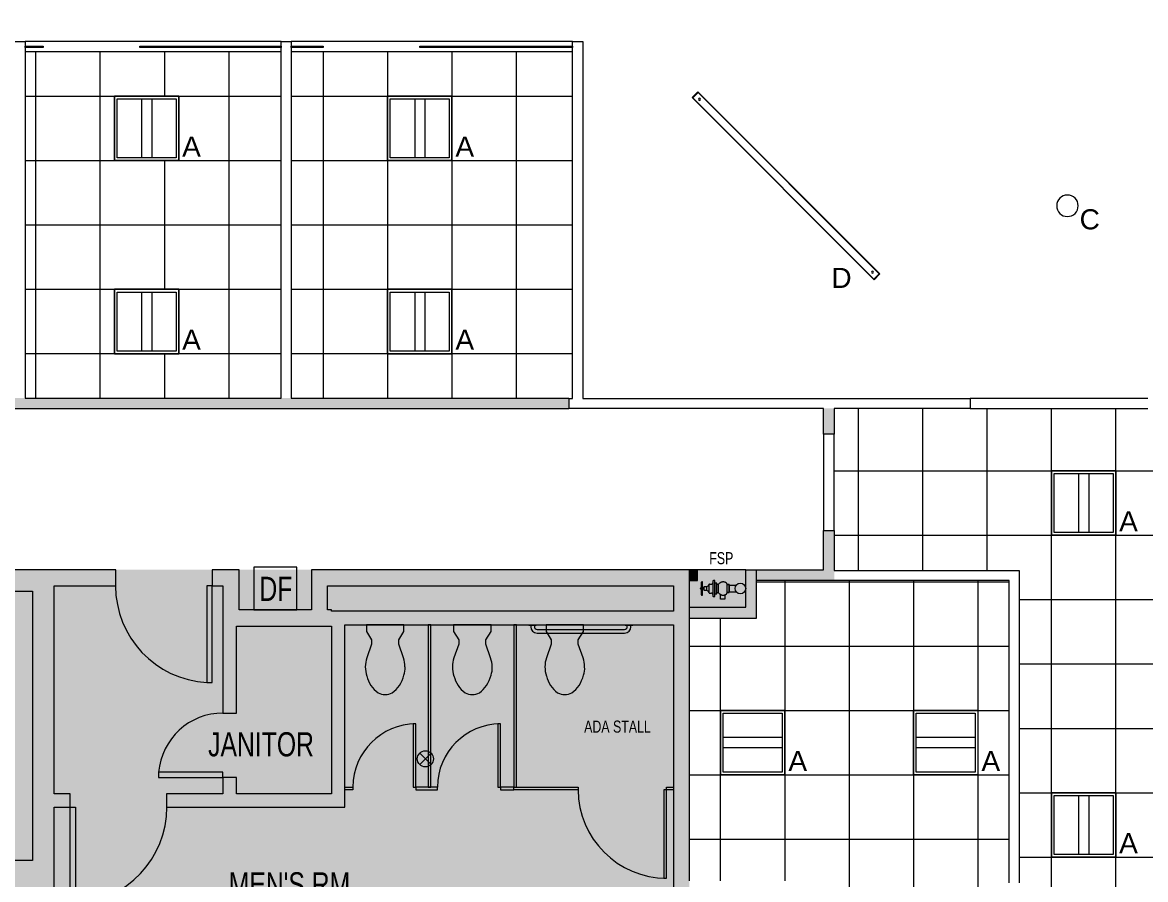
# Model space of a CAD drawing. Header units: inches. Extents: x -1101 to 2979, y -461 to 1753.
# Drawn here: x 410.6 to 829.5, y 1081 to 1400.5 of the extents above; entities that cross this region are included whole.
import ezdxf

# ---------------------------------------------------------------- set-up
doc = ezdxf.new("R2010")
doc.units = ezdxf.units.IN
doc.header["$MEASUREMENT"] = 0
for name, color, linetype, lineweight in [('820 1st St NE_04_Clean_dwg _2_', 8, 'Continuous', 9), ('A-CLNG', 13, 'Continuous', 9), ('A-CLNG-PATT', 13, 'Continuous', 9), ('A-DETL-GENF', 92, 'Continuous', 9), ('A-GLAZ-CURT', 52, 'Continuous', 9), ('A-WALL', 113, 'Continuous', 13), ('A-WALL-PATT', 111, 'Continuous', 13), ('E-LITE-EQPM', 33, 'Continuous', 9), ('E-LITE-EQPM-IDEN', 33, 'Continuous', 9), ('I-WALL', 2, 'Continuous', 13), ('IRF-ANNO-TEXT', 250, 'Continuous', 9), ('IRF-DOOR', 250, 'Continuous', 9), ('IRF-ENG-PLUMBING-FIXTURE', 250, 'Continuous', 9), ('IRF-WALL-FULL-HT', 250, 'Continuous', 9), ('IRF-WALL-FULL-HT-HATCH', 250, 'Continuous', 9), ('IRF-WALL-PART-HT', 250, 'Continuous', 9)]:
    doc.layers.add(name, color=color, linetype=linetype, lineweight=lineweight)
doc.styles.add('Arial', font='arial.ttf', dxfattribs={"height": 7.5})
doc.styles.add('Swis721 LtCn BT', font='swisscl.ttf', dxfattribs={"height": 9})
doc.styles.add('Swis721 LtCn BT_1', font='swisscl.ttf', dxfattribs={"height": 4.5})

# ---------------------------------------------------------------- blocks, each defined once
blk = doc.blocks.new('820 1st St NE_04_Clean_dwg_I_PLUMB_WC_FLUSH - WALL_P-2559324-Reflected Ceiling Plan')
at = {"layer": 'IRF-ENG-PLUMBING-FIXTURE', "flags": 128}
blk.add_lwpolyline([(13.32, 6.84), (8.19, 5.04), (6.59, 5.04), (3.5, 7), (1, 7), (1, -7), (3.5, -7), (6.59, -5.04), (8.19, -5.04), (13.32, -6.84)], dxfattribs=at)
at = {"layer": 'IRF-ENG-PLUMBING-FIXTURE'}
for centre, radius, start, end in [((16.72, -3.12), 10.52, 90, 108.8354), ((17.24, -0.62), 8.05, 71.1646, 93.7754), ((16.16, -6.53), 14.01, 57.6462, 74.7553), ((17.24, -3.98), 11.29, 36.0611, 55.3641), ((21.07, 0), 5.93, 0, 26.7012), ((21.07, 0), 5.93, 333.2988, 360), ((17.24, 3.98), 11.29, 304.6359, 323.9389), ((16.72, 3.12), 10.52, 251.1646, 270), ((16.72, 3.12), 10.52, 270, 288.8354), ((16.7, 5.91), 13.2, 284.9626, 301.7838)]:
    blk.add_arc(centre, radius, start, end, dxfattribs=at)
blk = doc.blocks.new('820 1st St NE_04_Clean_dwg__U117-2559325-Reflected Ceiling Plan')
blk.add_blockref('820 1st St NE_04_Clean_dwg_I_PLUMB_WC_FLUSH - WALL_P-2559324-Reflected Ceiling Plan', (0, 0))
blk = doc.blocks.new('820 1st St NE_04_Clean_dwg_grab bar 3-2559327-Reflected Ceiling Plan')
at = {"layer": 'IRF-ENG-PLUMBING-FIXTURE'}
for p, q in [((0.75, 36.6875), (0.25, 36.6875)), ((0.75, 35.3125), (0.25, 35.3125)), ((1.75, 1.6875), (1.75, 34.3125)), ((3.125, 1.6875), (3.125, 34.3125)), ((0.25, 0.6875), (0.75, 0.6875)), ((0.25, -0.6875), (0.75, -0.6875))]:
    blk.add_line(p, q, dxfattribs=at)
at = {"layer": 'IRF-ENG-PLUMBING-FIXTURE', "flags": 128}
for points in [[(0, 34.5625), (0, 37.4375), (0.25, 37.4375), (0.25, 34.5625)], [(0, -1.375), (0, 1.375), (0.25, 1.375), (0.25, -1.375)]]:
    blk.add_lwpolyline(points, close=True, dxfattribs=at)
at = {"layer": 'IRF-ENG-PLUMBING-FIXTURE'}
for centre, radius, start, end in [((0.75, 34.3125), 2.375, 360, 90), ((0.75, 34.3125), 1, 360, 90), ((0.75, 1.6875), 1, 270, 0), ((0.75, 1.6875), 2.375, 270, 0)]:
    blk.add_arc(centre, radius, start, end, dxfattribs=at)
blk = doc.blocks.new('820 1st St NE_04_Clean_dwg_fire department standpipe - 1-2559323-Reflected Ceiling Plan')
at = {"layer": 'IRF-ENG-PLUMBING-FIXTURE'}
for p, q in [((-14.61, 2.25), (-14.61, -2.25)), ((-13.61, 0.25), (-14.11, 0.25)), ((-13.61, 0.3), (-13.61, -0.3)), ((-12.55, -0.77), (-12.55, 0.77)), ((-12.55, -0.3), (-12.55, 0.3)), ((-11.74, 1.44), (-11.74, -1.44)), ((-11.49, 1.69), (-10.75, 1.69)), ((-10.33, 2.69), (-10.33, -2.69)), ((-8.15, -1.62), (-8.15, 1.62)), ((-4.18, 1.25), (-1.56, 1.25)), ((-13.61, -0.25), (-14.11, -0.25)), ((-11.49, -1.69), (-10.75, -1.69)), ((-4.18, -1.25), (-1.56, -1.25))]:
    blk.add_line(p, q, dxfattribs=at)
at = {"layer": 'IRF-ENG-PLUMBING-FIXTURE', "flags": 128}
for points in [[(-14.61, 0.37), (-14.68, 0.37), (-14.68, 0.31), (-14.8, 0.25), (-14.8, 0.19)], [(-14.36, -2.5), (-14.11, -2.5), (-14.11, 2.5), (-14.36, 2.5)], [(-10.08, -2.94), (-9.49, -2.94), (-9.49, 2.94), (-10.08, 2.94)], [(-14.8, -0.19), (-14.8, -0.25), (-14.68, -0.31), (-14.68, -0.37), (-14.61, -0.37)], [(-5.76, -2.45), (-5.76, -4), (-7.47, -4), (-7.47, -2.22)]]:
    blk.add_lwpolyline(points, dxfattribs=at)
for points in [[(-13.61, 0.59), (-13.61, -0.59), (-12.55, -0.59), (-12.55, 0.59)], [(-8.82, -1.96), (-8.82, 1.96), (-9.49, 1.96), (-9.49, -1.96)], [(-8.01, 1.75), (-7.89, 1.87), (-7.77, 1.98), (-7.66, 2.07), (-7.56, 2.15), (-7.46, 2.23), (-7.37, 2.29), (-7.28, 2.35), (-7.2, 2.4), (-7.11, 2.44), (-7.03, 2.47), (-6.95, 2.5), (-6.88, 2.52), (-6.8, 2.54), (-6.73, 2.55), (-6.65, 2.56), (-6.58, 2.57), (-6.5, 2.57), (-6.43, 2.57), (-6.36, 2.57), (-6.29, 2.57), (-6.22, 2.56), (-6.15, 2.55), (-6.08, 2.54), (-6.02, 2.53), (-5.95, 2.51), (-5.89, 2.49), (-5.83, 2.47), (-5.78, 2.45), (-5.72, 2.43), (-5.67, 2.41), (-5.62, 2.39), (-5.57, 2.36), (-5.53, 2.34), (-5.48, 2.31), (-5.44, 2.28), (-5.4, 2.24), (-5.36, 2.21), (-5.33, 2.17), (-5.29, 2.13), (-5.25, 2.08), (-5.22, 2.03), (-5.19, 1.97), (-5.15, 1.9), (-5.12, 1.82), (-5.09, 1.73), (-5.07, 1.62), (-5.04, 1.5), (-5.04, 1.25), (-5.04, -1.25), (-5.04, -1.5), (-4.18, -1.5), (-4.18, -1.25), (-4.18, 1.25), (-4.18, 1.5), (-5.04, 1.5), (-4.18, 1.5), (-4.18, -1.5), (-5.04, -1.5), (-5.07, -1.62), (-5.09, -1.73), (-5.12, -1.82), (-5.15, -1.9), (-5.19, -1.97), (-5.22, -2.03), (-5.25, -2.08), (-5.29, -2.13), (-5.33, -2.17), (-5.36, -2.21), (-5.4, -2.24), (-5.44, -2.28), (-5.48, -2.31), (-5.53, -2.34), (-5.57, -2.36), (-5.62, -2.39), (-5.67, -2.41), (-5.72, -2.43), (-5.78, -2.45), (-5.83, -2.47), (-5.89, -2.49), (-5.95, -2.51), (-6.02, -2.53), (-6.08, -2.54), (-6.15, -2.55), (-6.22, -2.56), (-6.29, -2.57), (-6.36, -2.57), (-6.43, -2.57), (-6.5, -2.57), (-6.58, -2.57), (-6.65, -2.56), (-6.73, -2.55), (-6.8, -2.54), (-6.88, -2.52), (-6.95, -2.5), (-7.03, -2.47), (-7.11, -2.44), (-7.2, -2.4), (-7.28, -2.35), (-7.37, -2.29), (-7.46, -2.23), (-7.56, -2.15), (-7.66, -2.07), (-7.77, -1.98), (-7.89, -1.87), (-8.01, -1.75), (-8.15, -1.62), (-8.82, -1.62), (-8.82, 1.62), (-8.15, 1.62)]]:
    blk.add_lwpolyline(points, close=True, dxfattribs=at)
at = {"layer": 'IRF-ENG-PLUMBING-FIXTURE'}
blk.add_circle((0, 0), 2, dxfattribs=at)
for centre, radius, start, end in [((-14.8, 0), 0.187, 90, 270), ((-14.36, 2.25), 0.25, 90, 180), ((-12.64, 1.71), 0.948, 275.7701, 343.2507), ((-11.52, 1.47), 0.216, 79.9844, 190.0156), ((-10.8, 2.15), 0.472, 276.2711, 2.7723), ((-10.09, 2.7), 0.234, 85.9639, 184.0361), ((-14.36, -2.25), 0.25, 180, 270), ((-12.64, -1.71), 0.948, 16.7493, 84.2299), ((-11.52, -1.47), 0.219, 171.2007, 278.7993), ((-10.76, -2.13), 0.441, 353.4114, 87.5452), ((-10.09, -2.7), 0.233, 175.6994, 274.3006)]:
    blk.add_arc(centre, radius, start, end, dxfattribs=at)
blk = doc.blocks.new('820 1st St NE_04_Clean_dwg _2_-2559314-Reflected Ceiling Plan')
at = {"layer": 'IRF-WALL-FULL-HT-HATCH'}
for points in [[(396.03, 1188.49), (422.41, 1188.49), (422.41, 1196.49), (323.41, 1196.49), (323.41, 1188.49), (339.14, 1188.49)], [(491.41, 1175.49), (491.41, 1196.49), (485.41, 1196.49), (485.41, 1175.49), (490.41, 1175.49)], [(524.41, 1181.49), (524.41, 1196.49), (518.41, 1196.49), (518.41, 1181.49)], [(524.41, 1190.49), (653.41, 1190.49), (653.41, 1196.49), (524.41, 1196.49)], [(659.41, 1012.49), (659.41, 1196.49), (653.41, 1196.49), (653.41, 1012.49)], [(684.41, 1178.49), (684.41, 1196.49), (680.41, 1196.49), (680.41, 1182.49), (659.41, 1182.49), (659.41, 1178.49), (680.41, 1178.49)], [(662.41, 1192.49), (662.41, 1196.49), (659.41, 1196.49), (659.41, 1192.49)], [(414.41, 755.49), (422.41, 755.49), (422.41, 1188.49), (414.41, 1188.49), (414.41, 760.49)], [(525.91, 1175.49), (525.91, 1181.49), (491.41, 1181.49), (491.41, 1175.49), (524.41, 1175.49)], [(530.91, 1175.99), (653.41, 1175.99), (653.41, 1180.99), (525.91, 1180.99), (525.91, 1175.99)], [(530.91, 1107.99), (530.91, 1175.99), (525.91, 1175.99), (525.91, 1107.99)], [(414.41, 1080.07), (414.41, 1088.07), (323.41, 1088.07), (323.41, 1080.07), (396.03, 1080.07)]]:
    blk.add_hatch(color=256, dxfattribs=at).paths.add_polyline_path(points, flags=0)
h = blk.add_hatch(color=256, dxfattribs=at)
h.paths.add_polyline_path([(481.41, 1190.49), (485.41, 1190.49), (485.41, 1196.49), (481.41, 1196.49)], flags=0)
h.paths.add_polyline_path([(445.41, 1190.49), (445.41, 1196.49), (422.41, 1196.49), (422.41, 1190.49), (430.08, 1190.49)], flags=0)
h = blk.add_hatch(color=256, dxfattribs=at)
h.paths.add_polyline_path([(485.41, 1112.99), (490.41, 1112.99), (490.41, 1118.99), (485.41, 1118.99)], flags=0)
h.paths.add_polyline_path([(490.41, 1142.99), (490.41, 1175.49), (485.41, 1175.49), (485.41, 1142.99)], flags=0)
h = blk.add_hatch(color=256, dxfattribs=at)
h.paths.add_polyline_path([(422.41, 1107.99), (428.41, 1107.99), (428.41, 1112.99), (422.41, 1112.99)], flags=0)
h.paths.add_polyline_path([(485.41, 1107.99), (525.91, 1107.99), (525.91, 1112.99), (464.41, 1112.99), (464.41, 1107.99)], flags=0)
at = {"layer": 'IRF-DOOR', "flags": 128}
for points in [[(479.41, 1190.49), (479.41, 1154.48), (481.41, 1154.48), (481.41, 1190.49)], [(485.41, 1120.99), (461.43, 1120.99), (461.43, 1118.99), (485.41, 1118.99)], [(430.41, 1107.99), (430.41, 1071.98), (428.41, 1071.98), (428.41, 1107.99)]]:
    blk.add_lwpolyline(points, close=True, dxfattribs=at)
at = {"layer": 'IRF-DOOR'}
for centre, radius, start, end in [((481.41, 1190.49), 36.07, 180, 266.8211), ((485.41, 1118.99), 24.07, 90, 175.2331), ((428.41, 1107.99), 36.07, 273.1789, 0)]:
    blk.add_arc(centre, radius, start, end, dxfattribs=at)
at = {"layer": 'IRF-ENG-PLUMBING-FIXTURE'}
for p, q in [((563.03, 1128.11), (558.79, 1123.87)), ((563.03, 1123.87), (558.79, 1128.11))]:
    blk.add_line(p, q, dxfattribs=at)
at = {"layer": 'IRF-ENG-PLUMBING-FIXTURE', "flags": 128}
for points in [[(512.91, 1197.49), (496.91, 1197.49), (496.91, 1181.49), (512.91, 1181.49)], [(561.91, 1115.49), (562.91, 1115.49), (562.91, 1175.99), (561.91, 1175.99)], [(593.91, 1115.49), (594.91, 1115.49), (594.91, 1175.99), (593.91, 1175.99), (593.91, 1115.49), (617.91, 1115.49), (617.91, 1114.49), (593.91, 1114.49)], [(556.41, 1138.99), (556.41, 1115.49), (557.41, 1115.49), (557.41, 1138.99)], [(587.91, 1138.99), (587.91, 1115.49), (588.91, 1115.49), (588.91, 1138.99)], [(533.91, 1114.49), (530.91, 1114.49), (530.91, 1115.49), (533.91, 1115.49)], [(557.41, 1114.49), (565.41, 1114.49), (565.41, 1115.49), (557.41, 1115.49)], [(588.91, 1114.49), (593.91, 1114.49), (593.91, 1115.49), (588.91, 1115.49)], [(650.91, 1114.49), (649.91, 1114.49), (649.91, 1081.49), (650.91, 1081.49)], [(653.41, 1114.49), (650.91, 1114.49), (650.91, 1115.49), (653.41, 1115.49)]]:
    blk.add_lwpolyline(points, close=True, dxfattribs=at)
at = {"layer": 'IRF-ENG-PLUMBING-FIXTURE'}
blk.add_circle((560.91, 1125.99), 3, dxfattribs=at)
for centre, radius, start, end in [((557.41, 1115.49), 23.5, 90, 180), ((588.91, 1115.49), 23.5, 90, 180), ((650.91, 1114.49), 33, 180, 270)]:
    blk.add_arc(centre, radius, start, end, dxfattribs=at)
at = {"layer": 'IRF-WALL-FULL-HT', "flags": 128}
for points in [[(485.41, 1118.99), (485.41, 1112.99), (464.41, 1112.99), (464.41, 1107.99), (530.91, 1107.99), (530.91, 1175.99), (653.41, 1175.99), (653.41, 1027.24)], [(422.41, 1051.24), (422.41, 1107.99), (428.41, 1107.99), (428.41, 1112.99), (422.41, 1112.99), (422.41, 1190.49), (445.41, 1190.49), (445.41, 1196.49), (315.41, 1196.49), (315.41, 1156.26), (323.41, 1156.26), (323.41, 1188.49), (414.41, 1188.49), (414.41, 1088.07), (323.41, 1088.07), (323.41, 1104.26), (315.41, 1104.26), (315.41, 1055.36)], [(659.41, 1178.49), (659.41, 1196.49), (518.41, 1196.49), (518.41, 1181.49), (491.41, 1181.49), (491.41, 1196.49), (481.41, 1196.49), (481.41, 1190.49), (485.41, 1190.49), (485.41, 1175.49), (485.41, 1142.99), (490.41, 1142.99), (490.41, 1175.49), (525.91, 1175.49), (525.91, 1112.99), (490.41, 1112.99), (490.41, 1118.99), (485.41, 1118.99)], [(659.41, 1182.49), (680.41, 1182.49), (680.41, 1196.49), (684.41, 1196.49)], [(659.41, 1192.49), (662.41, 1192.49), (662.41, 1196.49), (659.41, 1196.49)]]:
    blk.add_lwpolyline(points, dxfattribs=at)
blk.add_lwpolyline([(525.91, 1180.99), (525.91, 1181.49), (524.41, 1181.49), (524.41, 1190.49), (653.41, 1190.49), (653.41, 1180.99)], close=True, dxfattribs=at)
at = {"layer": 'IRF-WALL-PART-HT'}
blk.add_line((680.41, 1196.49), (662.41, 1196.49), dxfattribs=at)
blk.add_blockref('820 1st St NE_04_Clean_dwg_fire department standpipe - 1-2559323-Reflected Ceiling Plan', (678.41, 1189.49))
at = {"rotation": 270}
for name, p in [('820 1st St NE_04_Clean_dwg__U117-2559325-Reflected Ceiling Plan', (545.91, 1176.99)), ('820 1st St NE_04_Clean_dwg__U117-2559325-Reflected Ceiling Plan', (578.41, 1176.99)), ('820 1st St NE_04_Clean_dwg_grab bar 3-2559327-Reflected Ceiling Plan', (600.91, 1175.99)), ('820 1st St NE_04_Clean_dwg__U117-2559325-Reflected Ceiling Plan', (612.91, 1176.99))]:
    blk.add_blockref(name, p, dxfattribs=at)
at = {"layer": 'IRF-ANNO-TEXT', "color": 7, "char_height": 9, "attachment_point": 2, "line_spacing_factor": 0.970126, "style": 'Swis721 LtCn BT'}
for s, insert, width in [('JANITOR', (499.62, 1135.91), 45.5446), ("MEN'S RM", (510.22, 1083.69), 55.4456)]:
    blk.add_mtext(s, dxfattribs=dict(at, insert=insert, width=width))
at = {"layer": 'IRF-ENG-PLUMBING-FIXTURE', "color": 7, "attachment_point": 2, "line_spacing_factor": 0.970126}
for s, insert, char_height, width, style in [('FSP', (671.29, 1203.05), 4.5, 10.4511, 'Swis721 LtCn BT_1'), ('DF', (505.15, 1193.87), 9, 14.4115, 'Swis721 LtCn BT'), ('ADA STALL', (632.57, 1140.26), 4.5, 29.703, 'Swis721 LtCn BT_1')]:
    blk.add_mtext(s, dxfattribs=dict(at, insert=insert, char_height=char_height, width=width, style=style))
blk = doc.blocks.new('System Panel - Glazed-2873782-Reflected Ceiling Plan')
at = {"layer": 'A-GLAZ-CURT', "color": 10, "lineweight": 20}
for p, q in [((-3.375, -0.25), (-3.375, 0.25)), ((-3.375, 0.25), (3.375, 0.25)), ((3.375, 0.25), (3.375, -0.25)), ((3.375, -0.25), (-3.375, -0.25))]:
    blk.add_line(p, q, dxfattribs=at)
blk = doc.blocks.new('System Panel - Glazed-2873736-Reflected Ceiling Plan')
at = {"layer": 'A-GLAZ-CURT', "color": 10, "lineweight": 20}
for p, q in [((-26.375, -0.25), (-26.375, 0.25)), ((-26.375, 0.25), (26.375, 0.25)), ((26.375, 0.25), (26.375, -0.25)), ((26.375, -0.25), (-26.375, -0.25))]:
    blk.add_line(p, q, dxfattribs=at)
blk = doc.blocks.new('Rectangular Ceiling Light - Recessed - New 2_x2_ - BASKET Accenture G-2672686-Reflected Ceiling Plan')
at = {"layer": 'E-LITE-EQPM', "lineweight": 20}
for p, q in [((-12.74, -14.34), (-12.74, 9.66)), ((-12.74, 9.66), (11.26, 9.66)), ((-11.74, -13.34), (-11.74, 8.66)), ((-11.74, 8.66), (10.26, 8.66)), ((10.26, 8.66), (10.26, -13.34)), ((11.26, 9.66), (11.26, -14.34)), ((10.26, -0.42), (-11.74, -0.42)), ((10.26, -4.26), (-11.74, -4.26)), ((11.26, -14.34), (-12.74, -14.34)), ((10.26, -13.34), (-11.74, -13.34))]:
    blk.add_line(p, q, dxfattribs=at)
blk = doc.blocks.new('Linear - Suspended - New - 8_ Accenture D-2672256-Reflected Ceiling Plan')
at = {"layer": 'E-LITE-EQPM', "lineweight": 20}
for p, q in [((-48, -1.5), (-48, 1.5)), ((-48, 1.5), (48, 1.5)), ((-47.8, 1.41), (-47.8, -1.43)), ((47.8, 1.41), (-47.8, 1.41)), ((47.8, -1.43), (47.8, 1.41)), ((48, 1.5), (48, -1.5)), ((48, -1.5), (-48, -1.5)), ((-47.8, -1.43), (47.8, -1.43))]:
    blk.add_line(p, q, dxfattribs=at)
for centre, radius in [((-45.6, 0), 0.379), ((45.6, 0), 0.378)]:
    blk.add_circle(centre, radius, dxfattribs=at)
blk = doc.blocks.new('Pendant - Suspended - New 8_ Accenture C-2671592-Reflected Ceiling Plan')
at = {"layer": 'E-LITE-EQPM', "lineweight": 20}
blk.add_circle((0, 0), 4, dxfattribs=at)
blk = doc.blocks.new('System Panel - Glazed-2610328-Reflected Ceiling Plan')
at = {"layer": 'A-GLAZ-CURT', "color": 10, "lineweight": 20}
for p, q in [((-6, -0.25), (-6, 0.25)), ((-6, 0.25), (6, 0.25)), ((6, 0.25), (6, -0.25)), ((6, -0.25), (-6, -0.25))]:
    blk.add_line(p, q, dxfattribs=at)
blk = doc.blocks.new('System Panel - Glazed-2873918-Reflected Ceiling Plan')
at = {"layer": 'A-GLAZ-CURT', "color": 10, "lineweight": 20}
for p, q in [((-28.5, -0.25), (-28.5, 0.25)), ((-28.5, 0.25), (28.5, 0.25)), ((28.5, 0.25), (28.5, -0.25)), ((28.5, -0.25), (-28.5, -0.25))]:
    blk.add_line(p, q, dxfattribs=at)

msp = doc.modelspace()

# ---------------------------------------------------------------- hatches: boundary and pattern name
at = {"layer": 'A-CLNG-PATT', "lineweight": 13}
h = msp.add_hatch(dxfattribs=at)
h.set_pattern_fill('FP_8', color=256, style=0, pattern_type=2)
h.set_pattern_definition([(270, (607.654, 1325.055), (-24, -1e-15), []), (180, (607.654, 1325.055), (3e-15, 24), [])])
h.paths.add_polyline_path([(491.41, 1260.49), (507.09, 1260.49), (507.09, 1389.74), (411.59, 1389.74), (411.59, 1260.49), (485.41, 1260.49)], flags=0)
h.paths.add_polyline_path([(444.9, 1277.05), (444.9, 1301.05), (468.9, 1301.05), (468.9, 1277.05), (445.41, 1277.05)], flags=0)
h.paths.add_polyline_path([(468.9, 1349.05), (444.9, 1349.05), (444.9, 1373.05), (468.9, 1373.05)], flags=0)
h = msp.add_hatch(dxfattribs=at)
h.set_pattern_fill('FP_9', color=256, style=0, pattern_type=2)
h.set_pattern_definition([(270, (714.84, 1325.055), (-24, -1e-15), []), (180, (714.84, 1325.055), (3e-15, 24), [])])
h.paths.add_polyline_path([(614.41, 1260.37), (615.84, 1260.37), (615.84, 1389.74), (510.84, 1389.74), (510.84, 1260.49), (614.41, 1260.49)], flags=0)
h.paths.add_polyline_path([(570.84, 1277.05), (546.84, 1277.05), (546.84, 1301.05), (570.84, 1301.05)], flags=0)
h.paths.add_polyline_path([(546.84, 1349.05), (546.84, 1373.05), (570.84, 1373.05), (570.84, 1349.05)], flags=0)
h = msp.add_hatch(dxfattribs=at)
h.set_pattern_fill('FP_23', color=256, style=0, pattern_type=2)
h.set_pattern_definition([(0, (194.412, 489.34), (0, -24), []), (270, (194.412, 489.34), (-24, -1e-15), [])])
h.paths.add_polyline_path([(818.41, 608.37), (867.54, 608.37), (867.54, 754.07), (830.41, 754.07), (830.41, 1022.07), (867.54, 1022.07), (867.54, 1156.87), (840.54, 1156.87), (840.54, 1160.62), (1006.54, 1160.62), (1006.54, 1234.07), (830.41, 1234.07), (830.41, 1256.62), (713.41, 1256.62), (713.41, 1196.24), (782.41, 1196.24), (782.41, 756.07), (713.41, 756.07), (713.41, 695.74), (756.91, 695.74), (756.91, 608.37), (804.88, 608.37)], flags=0)
h.paths.add_polyline_path([(818.41, 633.34), (794.41, 633.34), (794.41, 657.34), (818.41, 657.34)], flags=0)
h.paths.add_polyline_path([(818.41, 729.34), (794.41, 729.34), (794.41, 753.34), (818.41, 753.34), (818.41, 742.07)], flags=0)
h.paths.add_polyline_path([(867.29, 782.07), (867.54, 782.07), (867.54, 886.19), (834.16, 886.19), (834.16, 782.07), (858.41, 782.07)], flags=0)
h.paths.add_polyline_path([(804.88, 849.34), (794.41, 849.34), (794.41, 873.34), (818.41, 873.34), (818.41, 849.34)], flags=0)
h.paths.add_polyline_path([(834.16, 889.94), (867.54, 889.94), (867.54, 994.07), (834.16, 994.07), (834.16, 906)], flags=0)
h.paths.add_polyline_path([(804.23, 969.34), (794.41, 969.34), (794.41, 993.34), (818.41, 993.34), (818.41, 969.34), (804.88, 969.34)], flags=0)
h.paths.add_polyline_path([(818.41, 1089.34), (794.41, 1089.34), (794.41, 1113.34), (818.41, 1113.34)], flags=0)
h.paths.add_polyline_path([(938.41, 1185.34), (914.41, 1185.34), (914.41, 1209.34), (938.41, 1209.34), (938.41, 1186.85)], flags=0)
h.paths.add_polyline_path([(804.88, 1209.34), (794.41, 1209.34), (794.41, 1233.34), (818.41, 1233.34), (818.41, 1209.34), (805.69, 1209.34)], flags=0)
h.paths.add_polyline_path([(941.17, 1237.82), (1006.54, 1237.82), (1006.54, 1261.82), (858.41, 1261.82), (858.41, 1237.82), (896.47, 1237.82)], flags=0)
h = msp.add_hatch(dxfattribs=at)
h.set_pattern_fill('FP_22', color=256, style=0, pattern_type=2)
h.set_pattern_definition([(0, (719.037, 1143.992), (0, -24), []), (270, (719.037, 1143.992), (-24, -1e-15), [])])
h.paths.add_polyline_path([(713.41, 1037.66), (778.66, 1037.66), (778.66, 1192.49), (684.41, 1192.49), (684.41, 1178.49), (659.41, 1178.49), (659.41, 1080.49), (713.41, 1080.49), (713.41, 1051.49)], flags=0)
h.paths.add_polyline_path([(752.91, 1119.99), (743.04, 1119.99), (743.04, 1143.99), (767.04, 1143.99), (767.04, 1119.99)], flags=0)
h.paths.add_polyline_path([(671.04, 1119.99), (671.04, 1143.99), (695.04, 1143.99), (695.04, 1119.99), (684.41, 1119.99)], flags=0)
at = {"layer": 'A-DETL-GENF'}
h = msp.add_hatch(color=9, dxfattribs=at)
h.paths.add_polyline_path([(-421.68, 111.26), (-368.71, 111.26), (-368.71, 149.72), (-357.59, 149.72), (-357.59, 514.07), (-371.59, 514.07), (-371.59, 546.01), (-357.59, 546.01), (-357.59, 695.99), (-69.59, 695.99), (-69.59, 756.49), (-190.59, 756.49), (-190.59, 764.49), (-214.59, 764.49), (-214.59, 756.49), (-233.03, 756.49), (-233.03, 776.24), (-199.53, 776.24), (-199.53, 865.24), (-226.53, 865.24), (-226.53, 1018.19), (-341.59, 1018.19), (-341.59, 994.07), (-369.59, 994.07), (-369.59, 1018.19), (-581.59, 1018.19), (-581.59, 994.07), (-605.71, 994.07), (-605.71, 782.07), (-581.59, 782.07), (-581.59, 754.07), (-1062.84, 754.07), (-1062.84, 755.32), (-1094.59, 755.32), (-1094.59, 755.07), (-1099.31, 755.07), (-1099.31, 540.51), (-1072.11, 540.51), (-1056.38, 524.78), (-1082.59, 498.57), (-1084.63, 500.62), (-1084.63, 458.62), (-898.14, 272.12), (-861.14, 272.12), (-864.41, 275.4), (-835.7, 304.11), (-821.83, 290.23), (-821.83, 258.66), (-847.67, 258.66), (-847.54, 258.52), (-608.55, 258.52), (-608.55, 300.82), (-582.34, 300.82), (-582.34, 259.53), (-592.94, 248.93), (-455.27, 111.26)], flags=0)
h.paths.add_polyline_path([(-592.94, 256), (-587.34, 261.6), (-587.34, 276.07), (-603.55, 276.07), (-603.55, 263.52), (-600.47, 263.52), (-595.07, 258.13)], flags=0)
h.paths.add_polyline_path([(-847.59, 265.64), (-847.59, 285.15), (-857.34, 275.4), (-848.41, 266.46)], flags=0)
h.paths.add_polyline_path([(-835.7, 286.82), (-825.48, 286.82), (-835.7, 297.04), (-845.92, 286.82), (-843.68, 286.82)], flags=0)
h.paths.add_polyline_path([(-1082.59, 505.64), (-1072.17, 516.07), (-1093.01, 516.07), (-1084.36, 507.41)], flags=0)
h.paths.add_polyline_path([(-847.59, 514.07), (-849.59, 514.07), (-849.59, 542.07), (-821.59, 542.07), (-821.59, 514.07), (-823.59, 514.07)], flags=0)
h.paths.add_polyline_path([(-604.8, 516.07), (-611.59, 516.07), (-611.59, 546.07), (-547.59, 546.07), (-547.59, 516.07), (-602.54, 516.07)], flags=0)
h.paths.add_polyline_path([(-1071.59, 516.64), (-1063.45, 524.78), (-1071.59, 532.92), (-1071.59, 522.05)], flags=0)
h.paths.add_polyline_path([(-567.77, 519.07), (-550.59, 519.07), (-550.59, 543.07), (-608.59, 543.07), (-608.59, 519.07), (-604.8, 519.07), (-604.8, 540.07), (-583.59, 540.07), (-583.59, 519.07), (-574.59, 519.07)], flags=0)
h.paths.add_polyline_path([(-357.59, 754.07), (-369.59, 754.07), (-369.59, 782.07), (-341.59, 782.07), (-341.59, 754.07), (-353.59, 754.07)], flags=0)
h.paths.add_polyline_path([(687.82, 755.49), (700.41, 755.49), (700.41, 764.49), (676.41, 764.49), (676.41, 755.49)], flags=0)
h.paths.add_polyline_path([(658.41, 755.49), (658.41, 763.49), (672.41, 763.49), (672.41, 768.49), (705.41, 768.49), (705.41, 965.49), (620.41, 965.49), (620.41, 763.49), (622.41, 763.49), (622.41, 755.49)], flags=0)
h.paths.add_polyline_path([(606.41, 755.49), (606.41, 760.49), (612.41, 760.49), (612.41, 947.23), (592.41, 947.23), (592.41, 971.23), (612.41, 971.23), (612.41, 1012.49), (422.41, 1012.49), (422.41, 816.07), (564.41, 816.07), (564.41, 760.49), (570.41, 760.49), (570.41, 755.49)], flags=0)
h.paths.add_polyline_path([(496.41, 755.49), (496.41, 760.49), (559.41, 760.49), (559.41, 811.07), (422.41, 811.07), (422.41, 760.49), (460.41, 760.49), (460.41, 755.49)], flags=0)
h.paths.add_polyline_path([(32.47, 756.49), (32.47, 762.49), (35.47, 762.49), (35.47, 780.49), (63.67, 780.49), (63.67, 874.6), (-24.53, 874.6), (-24.53, 898.6), (-52.53, 898.6), (-52.53, 924.6), (-168.53, 924.6), (-168.53, 892.6), (-184.59, 892.6), (-184.59, 783.49), (-145.59, 783.49), (-145.59, 775.49), (-19.59, 775.49), (-19.59, 837.07), (-13.59, 837.07), (-13.59, 762.49), (-3.53, 762.49), (-3.53, 756.49)], flags=0)
h.paths.add_polyline_path([(41.47, 756.49), (63.67, 756.49), (63.67, 774.49), (41.47, 774.49), (41.47, 762.49)], flags=0)
h.paths.add_polyline_path([(-1094.59, 757.57), (-1087.59, 757.57), (-1087.59, 778.92), (-1094.59, 778.92), (-1094.59, 777.61)], flags=0)
h.paths.add_polyline_path([(-966.82, 757.82), (-913.59, 757.82), (-913.59, 814.12), (-911.84, 814.12), (-911.84, 831.12), (-913.59, 831.12), (-913.59, 844.12), (-909.59, 844.12), (-909.59, 831.12), (-911.34, 831.12), (-911.34, 814.12), (-909.59, 814.12), (-909.59, 798.07), (-891.59, 798.07), (-891.59, 794.07), (-909.59, 794.07), (-909.59, 757.82), (-849.59, 757.82), (-849.59, 794.07), (-855.59, 794.07), (-855.59, 798.07), (-849.59, 798.07), (-849.59, 854.07), (-847.84, 854.07), (-847.84, 871.07), (-849.59, 871.07), (-849.59, 884.07), (-845.59, 884.07), (-845.59, 871.07), (-847.34, 871.07), (-847.34, 854.07), (-845.59, 854.07), (-845.59, 782.07), (-821.59, 782.07), (-821.59, 757.82), (-609.59, 757.82), (-609.59, 782.07), (-609.46, 782.07), (-609.46, 926.07), (-845.59, 926.07), (-845.59, 920.07), (-849.59, 920.07), (-849.59, 936.07), (-845.59, 936.07), (-845.59, 930.07), (-609.46, 930.07), (-609.46, 994.07), (-609.59, 994.07), (-609.59, 1018.07), (-821.59, 1018.07), (-821.59, 994.07), (-845.59, 994.07), (-845.59, 972.07), (-849.59, 972.07), (-849.59, 1184.49), (-825.59, 1184.49), (-825.59, 1190.49), (-821.59, 1190.49), (-821.59, 1184.49), (-801.59, 1184.49), (-801.59, 1182.74), (-784.59, 1182.74), (-784.59, 1184.49), (-771.59, 1184.49), (-771.59, 1180.49), (-784.59, 1180.49), (-784.59, 1182.24), (-801.59, 1182.24), (-801.59, 1180.49), (-845.59, 1180.49), (-845.59, 1022.07), (-729.59, 1022.07), (-729.59, 1180.49), (-735.59, 1180.49), (-735.59, 1184.49), (-719.59, 1184.49), (-719.59, 1180.49), (-725.59, 1180.49), (-725.59, 1022.07), (-609.59, 1022.07), (-609.59, 1180.49), (-653.59, 1180.49), (-653.59, 1182.24), (-670.59, 1182.24), (-670.59, 1180.49), (-683.59, 1180.49), (-683.59, 1184.49), (-670.59, 1184.49), (-670.59, 1182.74), (-653.59, 1182.74), (-653.59, 1184.49), (-599.59, 1184.49), (-599.59, 1180.49), (-605.59, 1180.49), (-605.59, 1022.07), (-581.59, 1022.07), (-581.59, 1021.94), (-477.59, 1021.94), (-477.59, 1180.49), (-533.59, 1180.49), (-533.59, 1182.24), (-550.59, 1182.24), (-550.59, 1180.49), (-563.59, 1180.49), (-563.59, 1184.49), (-550.59, 1184.49), (-550.59, 1182.74), (-533.59, 1182.74), (-533.59, 1184.49), (-417.59, 1184.49), (-417.59, 1182.74), (-400.59, 1182.74), (-400.59, 1184.49), (-387.59, 1184.49), (-387.59, 1180.49), (-400.59, 1180.49), (-400.59, 1182.24), (-417.59, 1182.24), (-417.59, 1180.49), (-473.59, 1180.49), (-473.59, 1021.94), (-369.59, 1021.94), (-369.59, 1022.07), (-345.59, 1022.07), (-345.59, 1180.49), (-351.59, 1180.49), (-351.59, 1184.49), (-335.59, 1184.49), (-335.59, 1180.49), (-341.59, 1180.49), (-341.59, 1021.94), (-226.53, 1021.94), (-226.53, 1180.49), (-269.59, 1180.49), (-269.59, 1182.24), (-286.59, 1182.24), (-286.59, 1180.49), (-299.59, 1180.49), (-299.59, 1184.49), (-286.59, 1184.49), (-286.59, 1182.74), (-269.59, 1182.74), (-269.59, 1184.49), (-226.53, 1184.49), (-226.51, 1260.49), (-129.59, 1260.49), (-129.59, 1405.07), (-105.59, 1405.07), (-105.59, 1472.07), (-129.59, 1472.07), (-129.59, 1502.07), (-101.59, 1502.07), (-101.59, 1405.07), (-71.59, 1405.07), (-71.59, 1401.07), (-125.59, 1401.07), (-125.59, 1260.49), (-29.59, 1260.49), (-29.59, 1401.07), (-35.59, 1401.07), (-35.59, 1405.07), (-29.59, 1405.07), (-29.59, 1456.07), (-25.59, 1456.07), (-25.59, 1381.28), (133.27, 1381.28), (133.27, 1474.07), (110.41, 1474.07), (110.41, 1498.07), (-25.59, 1498.07), (-25.59, 1492.07), (-29.59, 1492.07), (-29.59, 1502.07), (133.27, 1502.07), (133.27, 1562.07), (127.27, 1562.07), (127.27, 1566.07), (133.27, 1566.07), (133.27, 1715.07), (111.27, 1715.07), (111.27, 1747.07), (111.44, 1747.07), (111.44, 1752.07), (10.39, 1752.07), (10.39, 1746.07), (-1.61, 1746.07), (-1.61, 1752.07), (-103.44, 1752.07), (-103.47, 1724.32), (-115.99, 1711.8), (-116.43, 1712.16), (-117.59, 1713.4), (-117.59, 1566.07), (-69.61, 1566.07), (-69.61, 1564.32), (-52.61, 1564.32), (-52.61, 1566.07), (-39.61, 1566.07), (-39.61, 1562.07), (-52.61, 1562.07), (-52.61, 1563.82), (-69.61, 1563.82), (-69.61, 1562.07), (-121.59, 1562.07), (-121.59, 1715.07), (-119.26, 1715.07), (-140.28, 1736.09), (-202.52, 1673.86), (-196.86, 1668.2), (-205.35, 1659.72), (-211, 1665.38), (-280.3, 1596.08), (-274.64, 1590.42), (-283.13, 1581.94), (-288.78, 1587.59), (-348.18, 1528.2), (-344.65, 1524.66), (-354.54, 1514.76), (-336.53, 1496.75), (-336.53, 1473.07), (-369.56, 1473.07), (-369.56, 1260.49), (-341.59, 1260.49), (-341.59, 1232.49), (-373.56, 1232.49), (-373.56, 1311.07), (-410.59, 1311.07), (-410.59, 1312.82), (-427.59, 1312.82), (-427.59, 1311.07), (-440.59, 1311.07), (-440.59, 1315.07), (-427.59, 1315.07), (-427.59, 1313.32), (-410.59, 1313.32), (-410.59, 1315.07), (-373.56, 1315.07), (-373.56, 1507.07), (-386.59, 1507.07), (-386.59, 1511.57), (-478.59, 1511.57), (-478.59, 1504.07), (-482.59, 1504.07), (-482.59, 1315.07), (-476.59, 1315.07), (-476.59, 1311.07), (-521.73, 1311.07), (-521.73, 1312.82), (-538.73, 1312.82), (-538.73, 1311.07), (-551.73, 1311.07), (-551.73, 1315.07), (-538.73, 1315.07), (-538.73, 1313.32), (-521.73, 1313.32), (-521.73, 1315.07), (-486.59, 1315.07), (-486.59, 1504.07), (-490.59, 1504.07), (-490.59, 1511.57), (-582.59, 1511.57), (-582.59, 1507.07), (-582.73, 1507.07), (-582.73, 1475.07), (-593.73, 1475.07), (-593.73, 1315.07), (-587.73, 1315.07), (-587.73, 1311.07), (-603.73, 1311.07), (-603.73, 1315.07), (-597.73, 1315.07), (-597.73, 1475.07), (-608.73, 1475.07), (-608.73, 1507.07), (-608.68, 1507.07), (-608.68, 1511.57), (-709.63, 1511.57), (-709.63, 1504.07), (-713.34, 1504.07), (-713.34, 1315.07), (-669.73, 1315.07), (-669.73, 1313.32), (-652.73, 1313.32), (-652.73, 1315.07), (-639.73, 1315.07), (-639.73, 1311.07), (-652.73, 1311.07), (-652.73, 1312.82), (-669.73, 1312.82), (-669.73, 1311.07), (-723.34, 1311.07), (-723.34, 1315.07), (-717.34, 1315.07), (-717.34, 1504.07), (-721.63, 1504.07), (-721.63, 1511.57), (-821.95, 1511.57), (-821.95, 1482.07), (-847.38, 1482.07), (-847.38, 1315.07), (-789.34, 1315.07), (-789.34, 1313.32), (-772.34, 1313.32), (-772.34, 1315.07), (-759.34, 1315.07), (-759.34, 1311.07), (-772.34, 1311.07), (-772.34, 1312.82), (-789.34, 1312.82), (-789.34, 1311.07), (-821.59, 1311.07), (-821.59, 1226.49), (-825.59, 1226.49), (-825.59, 1234.07), (-849.59, 1234.07), (-849.59, 1258.07), (-857.38, 1258.07), (-857.38, 1262.07), (-851.38, 1262.07), (-851.38, 1482.07), (-863.41, 1494.1), (-931.29, 1426.22), (-925.46, 1420.38), (-933.95, 1411.9), (-939.78, 1417.73), (-1006.95, 1350.56), (-1001.12, 1344.72), (-1009.61, 1336.24), (-1015.44, 1342.07), (-1082.61, 1274.9), (-1079.08, 1271.36), (-1078.33, 1272.12), (-1068.28, 1262.07), (-893.38, 1262.07), (-893.38, 1258.07), (-909.59, 1258.07), (-909.59, 1202.12), (-911.34, 1202.12), (-911.34, 1185.12), (-909.59, 1185.12), (-909.59, 1172.12), (-913.59, 1172.12), (-913.59, 1185.12), (-911.84, 1185.12), (-911.84, 1202.12), (-913.59, 1202.12), (-913.59, 1258.07), (-1065.59, 1258.07), (-1065.59, 1235.07), (-1099.31, 1235.07), (-1099.31, 1134.3), (-1091.59, 1134.3), (-1091.59, 1130.12), (-913.59, 1130.12), (-913.59, 1136.12), (-909.59, 1136.12), (-909.59, 1082.12), (-911.34, 1082.12), (-911.34, 1065.12), (-909.59, 1065.12), (-909.59, 1052.07), (-913.59, 1052.07), (-913.59, 1065.12), (-911.84, 1065.12), (-911.84, 1082.12), (-913.59, 1082.12), (-913.59, 1126.12), (-1091.59, 1126.12), (-1091.59, 1122.3), (-1099.31, 1122.3), (-1099.31, 1021.17), (-1062.09, 1021.17), (-1062.09, 1010.07), (-913.59, 1010.07), (-913.59, 1016.07), (-909.59, 1016.07), (-909.59, 1000.07), (-913.59, 1000.07), (-913.59, 1006.07), (-1062.09, 1006.07), (-1062.09, 995.07), (-1099.31, 995.07), (-1099.31, 890.12), (-913.59, 890.12), (-913.59, 934.12), (-911.84, 934.12), (-911.84, 951.12), (-913.59, 951.12), (-913.59, 964.07), (-909.59, 964.07), (-909.59, 951.12), (-911.34, 951.12), (-911.34, 934.12), (-909.59, 934.12), (-909.59, 880.12), (-913.59, 880.12), (-913.59, 886.12), (-1099.31, 886.12), (-1099.31, 781.17), (-1062.09, 781.17), (-1062.09, 757.82), (-1058.15, 757.82)], flags=0)
h.paths.add_polyline_path([(-218.59, 761.49), (-218.59, 768.49), (-190.59, 768.49), (-190.59, 865.24), (-195.53, 865.24), (-195.53, 772.24), (-229.03, 772.24), (-229.03, 761.49)], flags=0)
h.paths.add_polyline_path([(-151.59, 762.49), (-19.59, 762.49), (-19.59, 769.49), (-151.59, 769.49), (-151.59, 777.49), (-184.59, 777.49), (-184.59, 762.49)], flags=0)
h.paths.add_polyline_path([(323.41, 763.49), (414.41, 763.49), (414.41, 868.07), (323.41, 868.07), (323.41, 846.07), (315.41, 846.07), (315.41, 794.07), (323.41, 794.07), (323.41, 777.61)], flags=0)
h.paths.add_polyline_path([(71.67, 763.49), (163.41, 763.49), (163.41, 794.07), (171.41, 794.07), (171.41, 846.07), (163.41, 846.07), (163.41, 868.07), (71.67, 868.07), (71.67, 777.61)], flags=0)
h.paths.add_polyline_path([(-220.53, 871.24), (-190.59, 871.24), (-190.59, 898.6), (-174.53, 898.6), (-174.53, 903.6), (-220.53, 903.6), (-220.53, 892.6)], flags=0)
h.paths.add_polyline_path([(414.41, 876.07), (414.41, 971.99), (323.41, 971.99), (323.41, 947.36), (315.41, 947.36), (315.41, 895.36), (323.41, 895.36), (323.41, 876.07), (396.03, 876.07)], flags=0)
h.paths.add_polyline_path([(163.41, 876.07), (163.41, 895.36), (171.41, 895.36), (171.41, 947.36), (163.41, 947.36), (163.41, 974.07), (74.67, 974.07), (74.67, 876.07), (123.46, 876.07)], flags=0)
h.paths.add_polyline_path([(-1.61, 880.6), (66.67, 880.6), (66.67, 1130.49), (-80.33, 1130.49), (-80.33, 1190.49), (-83.43, 1190.49), (-83.43, 1196.49), (-119.43, 1196.49), (-119.43, 1190.49), (-122.53, 1190.49), (-122.53, 940.6), (-18.53, 940.6), (-18.53, 880.6)], flags=0)
h.paths.add_polyline_path([(-24.53, 904.6), (-24.53, 934.6), (-168.53, 934.6), (-168.53, 930.6), (-46.53, 930.6), (-46.53, 904.6)], flags=0)
h.paths.add_polyline_path([(-220.53, 911.6), (-174.53, 911.6), (-174.53, 940.6), (-130.53, 940.6), (-130.53, 978.07), (-220.53, 978.07), (-220.53, 934.6)], flags=0)
h.paths.add_polyline_path([(668.6, 973.49), (707.41, 973.49), (707.41, 1051.49), (659.41, 1051.49), (659.41, 1012.49), (617.41, 1012.49), (617.41, 973.49), (659.41, 973.49)], flags=0)
h.paths.add_polyline_path([(396.03, 979.99), (414.41, 979.99), (414.41, 1080.07), (323.41, 1080.07), (323.41, 1055.36), (315.41, 1055.36), (315.41, 1003.36), (323.41, 1003.36), (323.41, 979.99)], flags=0)
h.paths.add_polyline_path([(123.46, 982.07), (163.41, 982.07), (163.41, 1003.36), (171.41, 1003.36), (171.41, 1055.36), (163.41, 1055.36), (163.41, 1080.07), (74.67, 1080.07), (74.67, 982.07)], flags=0)
h.paths.add_polyline_path([(-149.11, 986.07), (-130.53, 986.07), (-130.53, 1190.49), (-133.53, 1190.49), (-133.53, 1196.49), (-169.53, 1196.49), (-169.53, 1190.49), (-191.53, 1190.49), (-191.53, 1184.49), (-211.03, 1184.49), (-211.03, 1150.99), (-218.53, 1150.99), (-218.53, 986.07), (-151.48, 986.07)], flags=0)
h.paths.add_polyline_path([(-1094.59, 1000.07), (-1087.59, 1000.07), (-1087.59, 1018.92), (-1094.59, 1018.92), (-1094.59, 1006.07)], flags=0)
h.paths.add_polyline_path([(612.41, 1018.49), (653.41, 1018.49), (653.41, 1022.24), (590.66, 1022.24), (590.66, 1046.24), (570.91, 1046.24), (570.91, 1022.24), (442.91, 1022.24), (442.91, 1046.24), (422.41, 1046.24), (422.41, 1018.49), (593.79, 1018.49)], flags=0)
h.paths.add_polyline_path([(447.91, 1027.24), (565.91, 1027.24), (565.91, 1051.24), (595.66, 1051.24), (595.66, 1027.24), (653.41, 1027.24), (653.41, 1175.99), (530.91, 1175.99), (530.91, 1107.99), (464.41, 1107.99), (464.41, 1112.99), (485.41, 1112.99), (485.41, 1118.99), (490.41, 1118.99), (490.41, 1112.99), (525.91, 1112.99), (525.91, 1175.49), (490.41, 1175.49), (490.41, 1142.99), (485.41, 1142.99), (485.41, 1190.49), (481.41, 1190.49), (481.41, 1196.49), (445.41, 1196.49), (445.41, 1190.49), (422.41, 1190.49), (422.41, 1112.99), (428.41, 1112.99), (428.41, 1107.99), (422.41, 1107.99), (422.41, 1051.24), (447.91, 1051.24)], flags=0)
h.paths.add_polyline_path([(659.41, 1057.49), (707.41, 1057.49), (707.41, 1074.49), (659.41, 1074.49)], flags=0)
h.paths.add_polyline_path([(323.41, 1088.07), (414.41, 1088.07), (414.41, 1188.49), (323.41, 1188.49), (323.41, 1156.26), (315.41, 1156.26), (315.41, 1104.26), (323.41, 1104.26)], flags=0)
h.paths.add_polyline_path([(112.02, 1088.07), (163.41, 1088.07), (163.41, 1104.26), (171.41, 1104.26), (171.41, 1156.26), (163.41, 1156.26), (163.41, 1188.49), (74.67, 1188.49), (74.67, 1088.07)], flags=0)
h.paths.add_polyline_path([(-24.53, 1136.49), (48.67, 1136.49), (48.67, 1190.49), (30.67, 1190.49), (30.67, 1196.49), (-5.33, 1196.49), (-5.33, 1190.49), (-74.33, 1190.49), (-74.33, 1136.49), (-69.59, 1136.49)], flags=0)
h.paths.add_polyline_path([(66.67, 1136.49), (66.67, 1190.49), (54.67, 1190.49), (54.67, 1136.49), (63.67, 1136.49)], flags=0)
h.paths.add_polyline_path([(-216.03, 1155.99), (-216.03, 1184.49), (-218.53, 1184.49), (-218.53, 1155.99)], flags=0)
h.paths.add_polyline_path([(653.41, 1180.99), (653.41, 1190.49), (524.41, 1190.49), (524.41, 1181.49), (525.91, 1181.49), (525.91, 1180.99), (611.63, 1180.99)], flags=0)
h.paths.add_polyline_path([(491.41, 1181.49), (518.41, 1181.49), (518.41, 1196.49), (491.41, 1196.49), (491.41, 1187.28)], flags=0)
h.paths.add_polyline_path([(680.41, 1182.49), (680.41, 1196.49), (662.41, 1196.49), (662.41, 1192.49), (659.41, 1192.49), (659.41, 1182.49), (668.6, 1182.49)], flags=0)
h.paths.add_polyline_path([(-213.53, 1188.49), (-195.53, 1188.49), (-195.53, 1196.49), (-213.53, 1196.49), (-213.53, 1190.49)], flags=0)
h.paths.add_polyline_path([(-609.59, 1234.07), (-609.59, 1262.07), (-552.59, 1262.07), (-552.59, 1234.07), (-609.46, 1234.07)], flags=0)
h.paths.add_polyline_path([(-555.59, 1237.07), (-555.59, 1259.07), (-581.59, 1259.07), (-581.59, 1237.07), (-557.96, 1237.07)], flags=0)
h.paths.add_polyline_path([(54.67, 1260.49), (133.27, 1260.49), (133.27, 1377.28), (-25.59, 1377.28), (-25.59, 1260.49), (48.67, 1260.49)], flags=0)
h.paths.add_polyline_path([(-847.38, 1262.07), (-825.59, 1262.07), (-825.59, 1311.07), (-847.38, 1311.07)], flags=0)
h.paths.add_polyline_path([(-341.59, 1477.07), (-340.53, 1477.07), (-340.53, 1495.09), (-341.59, 1496.15), (-341.59, 1478.12)], flags=0)
h.paths.add_polyline_path([(-344.65, 1477.07), (-344.59, 1477.07), (-344.59, 1499.15), (-344.98, 1499.55), (-344.98, 1477.07)], flags=0)
h.paths.add_polyline_path([(-366.48, 1477.07), (-366.48, 1500.07), (-345.5, 1500.07), (-357.37, 1511.93), (-362.24, 1507.07), (-368.28, 1507.07), (-368.28, 1477.07)], flags=0)
h.paths.add_polyline_path([(-597.73, 1500.07), (-584.98, 1500.07), (-584.98, 1507.07), (-606.48, 1507.07), (-606.48, 1500.07)], flags=0)
h.paths.add_polyline_path([(78.27, 1562.07), (78.27, 1563.82), (61.27, 1563.82), (61.27, 1562.07), (-3.61, 1562.07), (-3.61, 1566.07), (2.39, 1566.07), (2.39, 1745.57), (6.39, 1745.57), (6.39, 1566.07), (61.27, 1566.07), (61.27, 1564.32), (78.27, 1564.32), (78.27, 1566.07), (91.27, 1566.07), (91.27, 1562.07)], flags=0)
h.paths.add_polyline_path([(-115.99, 1716.04), (-107.72, 1724.32), (-124.26, 1724.32), (-116.51, 1716.57)], flags=0)
h.paths.add_polyline_path([(-127.59, 1727.64), (-127.59, 1741.72), (-134.63, 1734.68), (-129.08, 1729.13)], flags=0)
h.paths.add_polyline_path([(124.84, 1740.07), (133.27, 1740.07), (133.27, 1747.07), (113.52, 1747.07), (113.52, 1740.07), (123.46, 1740.07)], flags=0)
at = {"layer": 'A-WALL-PATT'}
for points in [[(614.41, 1256.49), (614.41, 1260.49), (188.59, 1260.49), (188.59, 1256.49), (532.31, 1256.49)], [(713.41, 1192.49), (713.41, 1196.49), (684.41, 1196.49), (684.41, 1192.49)]]:
    msp.add_hatch(color=8, dxfattribs=at).paths.add_polyline_path(points, flags=0)
h = msp.add_hatch(color=8, dxfattribs=at)
h.paths.add_polyline_path([(709.41, 1196.49), (713.41, 1196.49), (713.41, 1211.07), (709.41, 1211.07)], flags=0)
h.paths.add_polyline_path([(713.41, 1247.07), (713.41, 1256.62), (709.41, 1256.62), (709.41, 1247.07)], flags=0)

# ---------------------------------------------------------------- linework, layer by layer
at = {"layer": 'A-CLNG', "lineweight": 13}
for p, q in [((444.9, 1373.05), (444.9, 1349.05)), ((468.9, 1373.05), (444.9, 1373.05)), ((468.9, 1349.05), (468.9, 1373.05)), ((546.84, 1373.05), (546.84, 1349.05)), ((570.84, 1373.05), (546.84, 1373.05)), ((570.84, 1349.05), (570.84, 1373.05)), ((444.9, 1349.05), (468.9, 1349.05)), ((546.84, 1349.05), (570.84, 1349.05)), ((444.9, 1301.05), (444.9, 1277.05)), ((468.9, 1301.05), (444.9, 1301.05)), ((468.9, 1277.05), (468.9, 1301.05)), ((546.84, 1301.05), (546.84, 1277.05)), ((570.84, 1301.05), (546.84, 1301.05)), ((570.84, 1277.05), (570.84, 1301.05)), ((444.9, 1277.05), (468.9, 1277.05)), ((546.84, 1277.05), (570.84, 1277.05)), ((794.41, 1233.34), (794.41, 1209.34)), ((818.41, 1233.34), (794.41, 1233.34)), ((818.41, 1209.34), (818.41, 1233.34)), ((794.41, 1209.34), (818.41, 1209.34)), ((684.41, 1178.49), (684.41, 1192.49)), ((659.41, 1080.49), (659.41, 1178.49)), ((659.41, 1178.49), (684.41, 1178.49)), ((695.04, 1143.99), (671.04, 1143.99)), ((671.04, 1143.99), (671.04, 1119.99)), ((695.04, 1119.99), (695.04, 1143.99)), ((767.04, 1143.99), (743.04, 1143.99)), ((743.04, 1143.99), (743.04, 1119.99)), ((767.04, 1119.99), (767.04, 1143.99)), ((671.04, 1119.99), (695.04, 1119.99)), ((743.04, 1119.99), (767.04, 1119.99)), ((794.41, 1113.34), (794.41, 1089.34)), ((818.41, 1113.34), (794.41, 1113.34)), ((818.41, 1089.34), (818.41, 1113.34)), ((794.41, 1089.34), (818.41, 1089.34))]:
    msp.add_line(p, q, dxfattribs=at)
at = {"layer": 'A-WALL', "color": 10, "lineweight": 20}
for p, q in [((411.59, 1260.49), (507.09, 1260.49)), ((510.84, 1260.49), (614.41, 1260.49)), ((614.41, 1260.49), (614.41, 1256.49)), ((614.41, 1256.49), (188.09, 1256.49)), ((709.41, 1247.07), (709.41, 1256.62)), ((713.41, 1256.62), (713.41, 1247.07)), ((713.41, 1247.07), (709.41, 1247.07)), ((709.41, 1196.49), (709.41, 1211.07)), ((709.41, 1211.07), (713.41, 1211.07)), ((713.41, 1211.07), (713.41, 1196.24)), ((684.41, 1192.49), (684.41, 1196.49)), ((684.41, 1196.49), (709.41, 1196.49)), ((713.41, 1192.49), (684.41, 1192.49))]:
    msp.add_line(p, q, dxfattribs=at)
at = {"layer": 'A-WALL'}
for p, q in [((709.41, 1247.07), (709.41, 1211.07)), ((713.41, 1211.07), (713.41, 1247.07))]:
    msp.add_line(p, q, dxfattribs=at)
at = {"layer": 'I-WALL', "color": 10, "lineweight": 20}
for p, q in [((407.84, 1393.49), (411.59, 1393.49)), ((411.59, 1393.49), (411.59, 1260.49)), ((507.09, 1260.49), (507.09, 1393.49)), ((507.09, 1393.49), (510.84, 1393.49)), ((510.84, 1393.49), (510.84, 1260.49)), ((615.84, 1260.37), (615.84, 1393.49)), ((615.84, 1393.49), (619.59, 1393.49)), ((619.59, 1393.49), (619.59, 1260.37)), ((614.41, 1260.37), (615.84, 1260.37)), ((619.59, 1260.37), (764.16, 1260.37)), ((764.16, 1260.37), (764.16, 1256.62)), ((709.41, 1256.62), (614.41, 1256.62)), ((764.16, 1256.62), (713.41, 1256.62)), ((713.41, 1196.24), (782.41, 1196.24)), ((782.41, 1196.24), (782.41, 1079.78)), ((778.66, 1192.49), (713.41, 1192.49)), ((778.66, 1079.78), (778.66, 1192.49))]:
    msp.add_line(p, q, dxfattribs=at)
at = {"layer": 'I-WALL'}
for p, q in [((507.09, 1393.49), (411.59, 1393.49)), ((615.84, 1393.49), (510.84, 1393.49)), ((411.59, 1389.74), (507.09, 1389.74)), ((510.84, 1389.74), (615.84, 1389.74)), ((830.41, 1260.37), (764.16, 1260.37)), ((764.16, 1256.62), (830.41, 1256.62))]:
    msp.add_line(p, q, dxfattribs=at)

# ---------------------------------------------------------------- block references
at = {"layer": '820 1st St NE_04_Clean_dwg _2_', "color": 250}
msp.add_blockref('820 1st St NE_04_Clean_dwg _2_-2559314-Reflected Ceiling Plan', (0, 0), dxfattribs=at)
at = {"layer": 'A-GLAZ-CURT'}
for name, p in [('System Panel - Glazed-2873782-Reflected Ceiling Plan', (414.97, 1391.49)), ('System Panel - Glazed-2873736-Reflected Ceiling Plan', (480.72, 1391.49)), ('System Panel - Glazed-2610328-Reflected Ceiling Plan', (516.84, 1391.49)), ('System Panel - Glazed-2873918-Reflected Ceiling Plan', (587.34, 1391.49))]:
    msp.add_blockref(name, p, dxfattribs=at)
at = {"layer": 'E-LITE-EQPM', "lineweight": 20, "extrusion": (0, 0, -1)}
for name, p, rotation in [('Linear - Suspended - New - 8_ Accenture D-2672256-Reflected Ceiling Plan', (-695.41, 1339.65), 224.9999999999997), ('Pendant - Suspended - New 8_ Accenture C-2671592-Reflected Ceiling Plan', (-800.41, 1332.19), 180)]:
    msp.add_blockref(name, p, dxfattribs=dict(at, rotation=rotation))
at = {"layer": 'E-LITE-EQPM', "lineweight": 20}
for p, rotation in [((454.56, 1361.79), 90), ((556.5, 1361.79), 90.00000000000006), ((454.56, 1289.79), 90), ((556.5, 1289.79), 90.00000000000001), ((804.07, 1222.08), 89.99999999999997), ((804.07, 1102.08), 89.99999999999997)]:
    msp.add_blockref('Rectangular Ceiling Light - Recessed - New 2_x2_ - BASKET Accenture G-2672686-Reflected Ceiling Plan', p, dxfattribs=dict(at, rotation=rotation))
for p in [(683.77, 1134.33), (755.77, 1134.33)]:
    msp.add_blockref('Rectangular Ceiling Light - Recessed - New 2_x2_ - BASKET Accenture G-2672686-Reflected Ceiling Plan', p, dxfattribs=at)

# ---------------------------------------------------------------- texts
at = {"layer": 'E-LITE-EQPM-IDEN', "char_height": 7.5, "attachment_point": 1, "style": 'Arial'}
for s, insert, width in [('A', (470.18, 1358.01), 8.787), ('A', (572.11, 1358.01), 8.787), ('C', (804.94, 1330.9), 9.393), ('D', (712.33, 1309.06), 9.393), ('A', (470.18, 1286.01), 8.787), ('A', (572.11, 1286.01), 8.787), ('A', (819.68, 1218.3), 8.787), ('A', (696.31, 1128.95), 8.787), ('A', (768.31, 1128.95), 8.787), ('A', (819.68, 1098.3), 8.787)]:
    msp.add_mtext(s, dxfattribs=dict(at, insert=insert, width=width))

doc.saveas('drawing.dxf')
